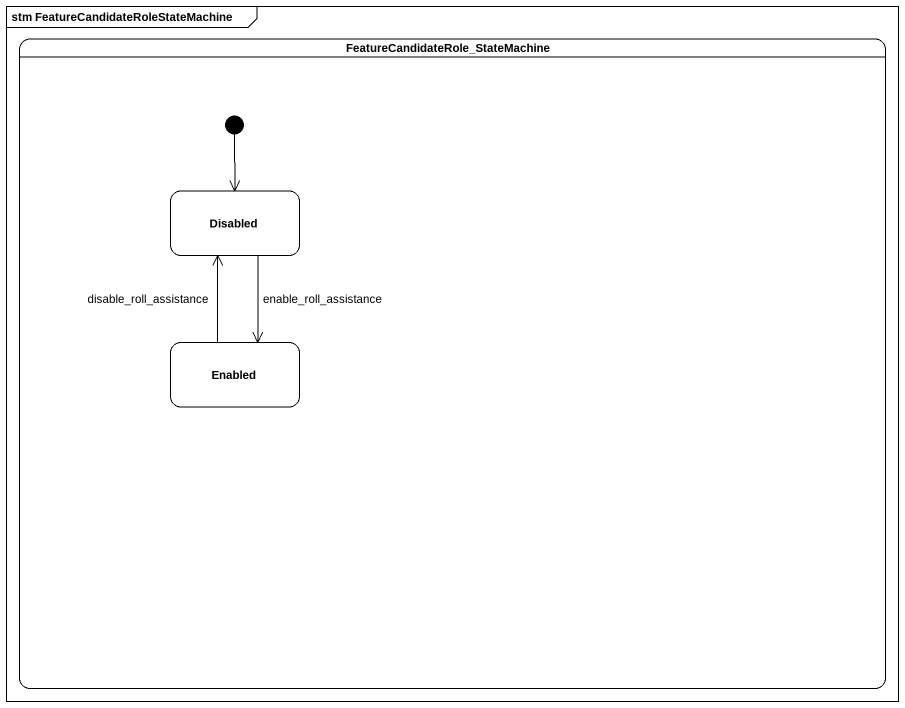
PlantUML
@startuml
mainframe stm FeatureCandidateRoleStateMachine
hide empty description
state "FeatureCandidateRole_StateMachine" as FeatureCandidateRole {
  state Disabled
  state Enabled
  [*] --> Disabled
}
Disabled --> Enabled : enable_roll_assistance
Enabled -up-> Disabled : disable_roll_assistance
@enduml
